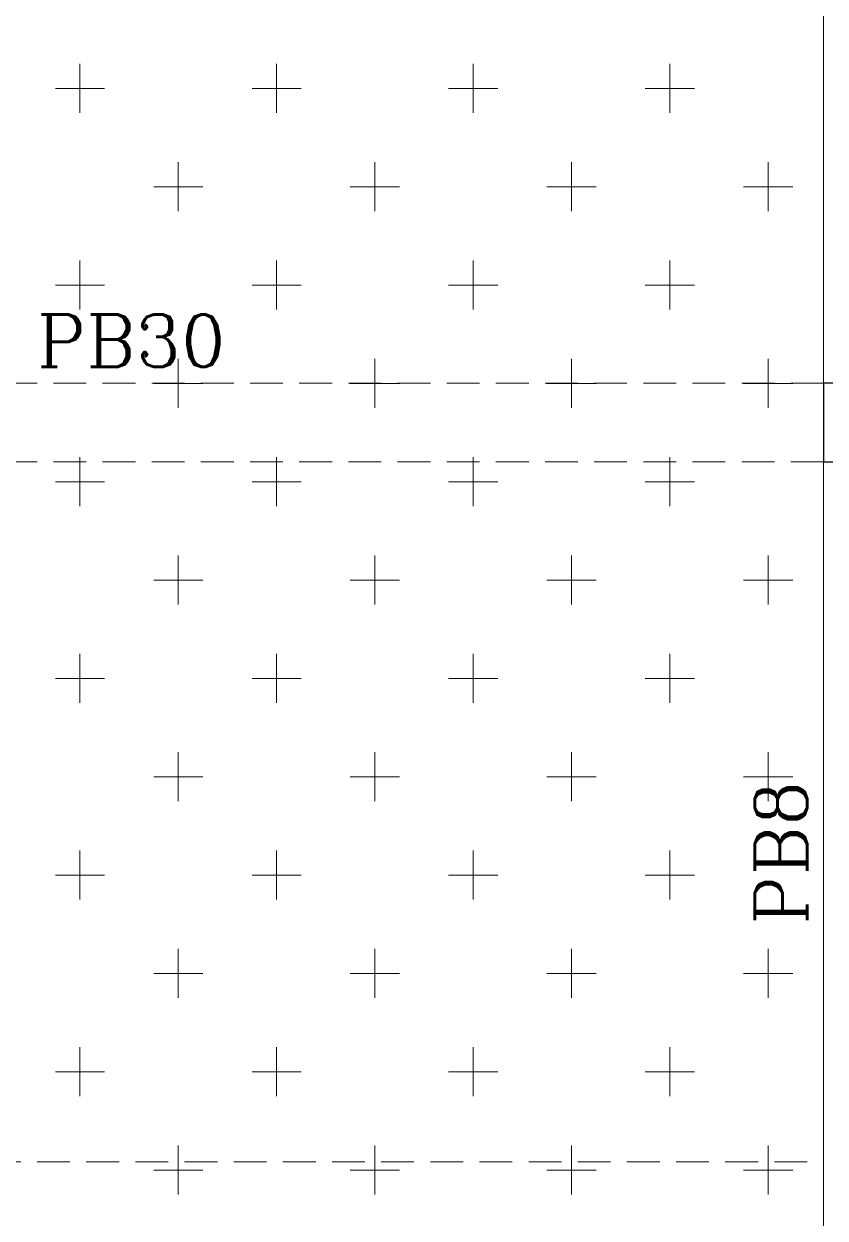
# Model space of a CAD drawing. Header units: millimetres. Extents: x 331487 to 517269, y 198509 to 399936.
# Drawn here: x 390540 to 393596, y 376660 to 381214 of the extents above; entities that cross this region are included whole.
import ezdxf

# ---------------------------------------------------------------- set-up
doc = ezdxf.new("R2010")
doc.units = ezdxf.units.MM
doc.header["$MEASUREMENT"] = 0
doc.linetypes.add('DASHED2', pattern=[0.375, 0.25, -0.125])
doc.layers.add('BEAM', color=1, linetype='Continuous', lineweight=5)
doc.layers.add('COLUMN', color=6, linetype='Continuous')
doc.styles.add('RC', font='romanc.shx', dxfattribs={"height": 200})

msp = doc.modelspace()

# ---------------------------------------------------------------- linework, layer by layer
at = {"layer": 'BEAM'}
for p, q in [((393590.1, 384659), (393590.1, 379844)), ((393590.1, 379544), (393590.1, 376394))]:
    msp.add_line(p, q, dxfattribs=at)
at = {"layer": 'BEAM', "color": 253, "linetype": 'Continuous', "ltscale": 750}
for p, q in [((390753.6, 380874.5), (390753.6, 381062)), ((391503.6, 380874.5), (391503.6, 381062)), ((392253.6, 380874.5), (392253.6, 381062)), ((393003.6, 380874.5), (393003.6, 381062)), ((390659.8, 380968.2), (390847.3, 380968.2)), ((391409.8, 380968.2), (391597.3, 380968.2)), ((392159.8, 380968.2), (392347.3, 380968.2)), ((392909.8, 380968.2), (393097.3, 380968.2)), ((391128.6, 380499.5), (391128.6, 380687)), ((391878.6, 380499.5), (391878.6, 380687)), ((392628.6, 380499.5), (392628.6, 380687)), ((393378.6, 380499.5), (393378.6, 380687)), ((391034.8, 380593.2), (391222.3, 380593.2)), ((391784.8, 380593.2), (391972.3, 380593.2)), ((392534.8, 380593.2), (392722.3, 380593.2)), ((393284.8, 380593.2), (393472.3, 380593.2)), ((390753.6, 380124.5), (390753.6, 380312)), ((391503.6, 380124.5), (391503.6, 380312)), ((392253.6, 380124.5), (392253.6, 380312)), ((393003.6, 380124.5), (393003.6, 380312)), ((390659.8, 380218.2), (390847.3, 380218.2)), ((391409.8, 380218.2), (391597.3, 380218.2)), ((392159.8, 380218.2), (392347.3, 380218.2)), ((392909.8, 380218.2), (393097.3, 380218.2)), ((391128.6, 379844), (391128.6, 379937)), ((391878.6, 379844), (391878.6, 379937)), ((392628.6, 379844), (392628.6, 379937)), ((393378.6, 379844), (393378.6, 379937)), ((391034.8, 379843.2), (391222.3, 379843.2)), ((391128.6, 379749.5), (391128.6, 379844)), ((391784.8, 379843.2), (391972.3, 379843.2)), ((391878.6, 379749.5), (391878.6, 379844)), ((392534.8, 379843.2), (392722.3, 379843.2)), ((392628.6, 379749.5), (392628.6, 379844)), ((393284.8, 379843.2), (393472.3, 379843.2)), ((393378.6, 379749.5), (393378.6, 379844)), ((390753.6, 379544), (390753.6, 379562)), ((390753.6, 379374.5), (390753.6, 379544)), ((391503.6, 379544), (391503.6, 379562)), ((391503.6, 379374.5), (391503.6, 379544)), ((392253.6, 379544), (392253.6, 379562)), ((392253.6, 379374.5), (392253.6, 379544)), ((393003.6, 379544), (393003.6, 379562)), ((393003.6, 379374.5), (393003.6, 379544)), ((390659.8, 379468.2), (390847.3, 379468.2)), ((391409.8, 379468.2), (391597.3, 379468.2)), ((392159.8, 379468.2), (392347.3, 379468.2)), ((392909.8, 379468.2), (393097.3, 379468.2)), ((391128.6, 378999.5), (391128.6, 379187)), ((391878.6, 378999.5), (391878.6, 379187)), ((392628.6, 378999.5), (392628.6, 379187)), ((393378.6, 378999.5), (393378.6, 379187)), ((391034.8, 379093.2), (391222.3, 379093.2)), ((391784.8, 379093.2), (391972.3, 379093.2)), ((392534.8, 379093.2), (392722.3, 379093.2)), ((393284.8, 379093.2), (393472.3, 379093.2)), ((390753.6, 378624.5), (390753.6, 378812)), ((391503.6, 378624.5), (391503.6, 378812)), ((392253.6, 378624.5), (392253.6, 378812)), ((393003.6, 378624.5), (393003.6, 378812)), ((390659.8, 378718.2), (390847.3, 378718.2)), ((391409.8, 378718.2), (391597.3, 378718.2)), ((392159.8, 378718.2), (392347.3, 378718.2)), ((392909.8, 378718.2), (393097.3, 378718.2)), ((391128.6, 378249.5), (391128.6, 378437)), ((391878.6, 378249.5), (391878.6, 378437)), ((392628.6, 378249.5), (392628.6, 378437)), ((393378.6, 378249.5), (393378.6, 378437)), ((391034.8, 378343.2), (391222.3, 378343.2)), ((391784.8, 378343.2), (391972.3, 378343.2)), ((392534.8, 378343.2), (392722.3, 378343.2)), ((393284.8, 378343.2), (393472.3, 378343.2)), ((390753.6, 377874.5), (390753.6, 378062)), ((391503.6, 377874.5), (391503.6, 378062)), ((392253.6, 377874.5), (392253.6, 378062)), ((393003.6, 377874.5), (393003.6, 378062)), ((390659.8, 377968.2), (390847.3, 377968.2)), ((391409.8, 377968.2), (391597.3, 377968.2)), ((392159.8, 377968.2), (392347.3, 377968.2)), ((392909.8, 377968.2), (393097.3, 377968.2)), ((391128.6, 377499.5), (391128.6, 377687)), ((391878.6, 377499.5), (391878.6, 377687)), ((392628.6, 377499.5), (392628.6, 377687)), ((393378.6, 377499.5), (393378.6, 377687)), ((391034.8, 377593.2), (391222.3, 377593.2)), ((391784.8, 377593.2), (391972.3, 377593.2)), ((392534.8, 377593.2), (392722.3, 377593.2)), ((393284.8, 377593.2), (393472.3, 377593.2)), ((390753.6, 377124.5), (390753.6, 377312)), ((391503.6, 377124.5), (391503.6, 377312)), ((392253.6, 377124.5), (392253.6, 377312)), ((393003.6, 377124.5), (393003.6, 377312)), ((390659.8, 377218.2), (390847.3, 377218.2)), ((391409.8, 377218.2), (391597.3, 377218.2)), ((392159.8, 377218.2), (392347.3, 377218.2)), ((392909.8, 377218.2), (393097.3, 377218.2)), ((391128.6, 376874), (391128.6, 376937)), ((391878.6, 376874), (391878.6, 376937)), ((392628.6, 376874), (392628.6, 376937)), ((393378.6, 376874), (393378.6, 376937)), ((391128.6, 376749.5), (391128.6, 376874)), ((391878.6, 376749.5), (391878.6, 376874)), ((392628.6, 376749.5), (392628.6, 376874)), ((393378.6, 376749.5), (393378.6, 376874)), ((391034.8, 376843.2), (391222.3, 376843.2)), ((391784.8, 376843.2), (391972.3, 376843.2)), ((392534.8, 376843.2), (392722.3, 376843.2)), ((393284.8, 376843.2), (393472.3, 376843.2))]:
    msp.add_line(p, q, dxfattribs=at)
at = {"layer": 'BEAM', "linetype": 'DASHED2', "ltscale": 500}
for p, q in [((393590.1, 379844), (388040.1, 379844)), ((393590.1, 379544), (388040.1, 379544)), ((387965.1, 376874), (393590.1, 376874))]:
    msp.add_line(p, q, dxfattribs=at)
at = {"layer": 'COLUMN'}
for p, q in [((394590.1, 379844), (393590.1, 379844)), ((393590.1, 379844), (393590.1, 379544)), ((393590.1, 379544), (394590.1, 379544))]:
    msp.add_line(p, q, dxfattribs=at)
at = {"layer": 'COLUMN', "color": 2, "linetype": 'Continuous'}
for p, q in [((393590.5, 379831.3), (393590.5, 379831.3)), ((393592.1, 379766.8), (393592.1, 379766.8)), ((393592.3, 379795.5), (393592.3, 379795.5)), ((393595.8, 379553.6), (393595.8, 379553.6))]:
    msp.add_line(p, q, dxfattribs=at)

# ---------------------------------------------------------------- texts
at = {"color": 3, "linetype": 'Continuous', "style": 'RC'}
msp.add_attdef('PB30', (390589.7, 379906.2), '', height=200, dxfattribs=at)
msp.add_attdef('PB8', (393528, 377778.6), '', height=200, rotation=90, dxfattribs=at)

doc.saveas('drawing.dxf')
